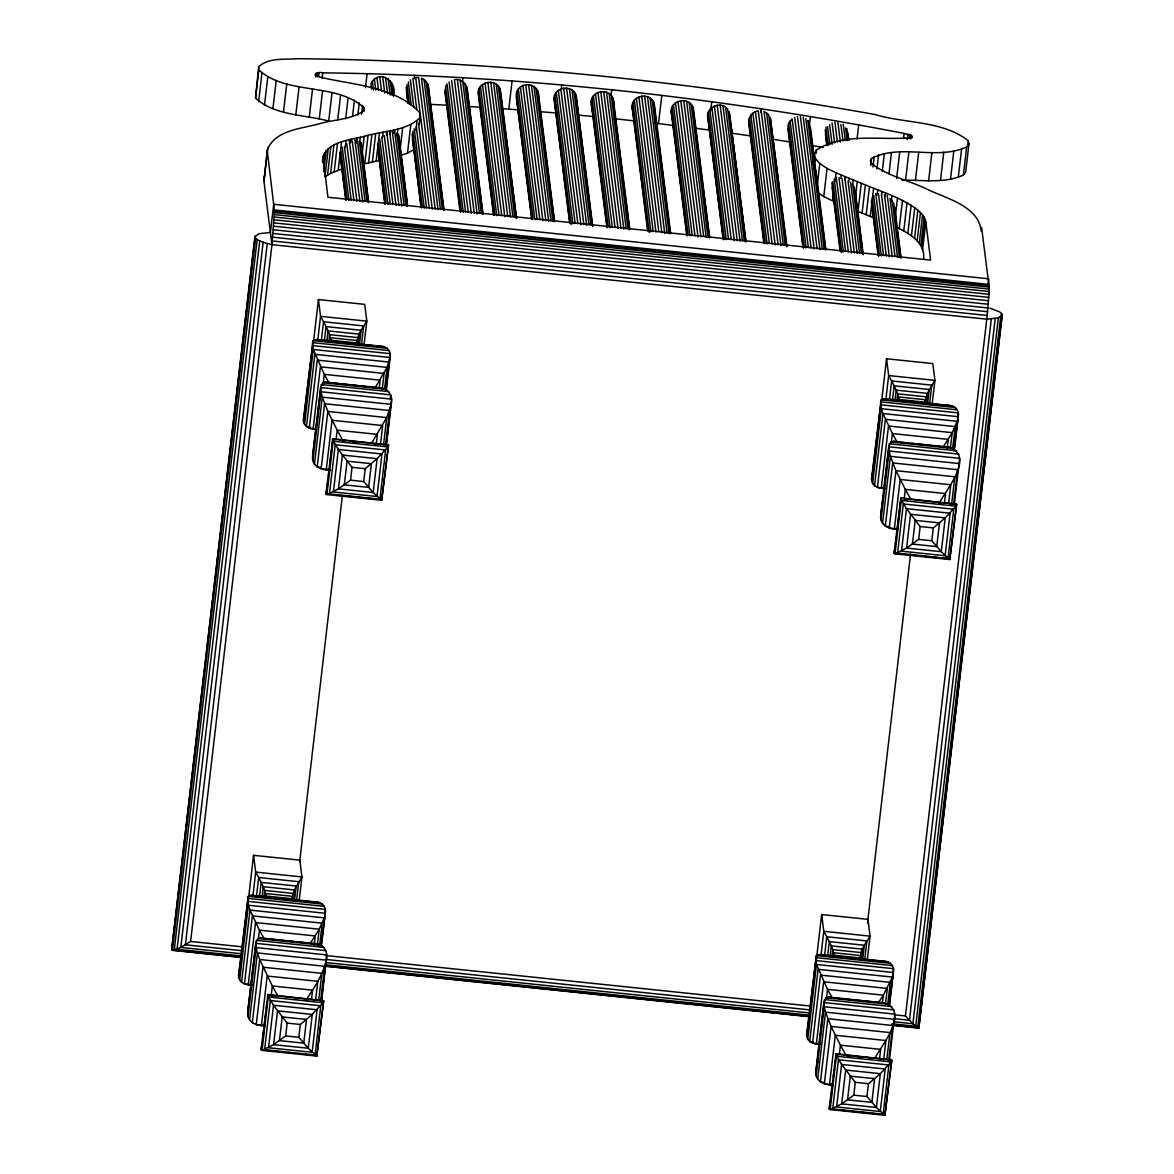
<?xml version="1.0" encoding="UTF-8"?>
<svg xmlns="http://www.w3.org/2000/svg" width="1174" height="1174" viewBox="0 0 1174 1174"><rect width="100%" height="100%" fill="white"/><g stroke="black" fill="none" stroke-linecap="round" stroke-linejoin="round"><path stroke-width="1.5" d="M901.926 180.165C922.324 179.739 944.248 183.907 963.399 175.073L965.674 172.182L968.961 143.991L968.301 140.733C942.429 120.408 905.345 123.725 875.261 114.568C787.372 98.763 698.897 86.333 610.098 76.97C506.346 66.287 402.124 59.727 297.814 58.7C284.944 59.815 268.861 57.262 258.676 66.771L258.823 69.97C287.733 95.842 335.749 81.842 364.263 107.935L364.263 110.297C351.657 119.939 333.548 119.352 318.506 124.004C300.749 128.846 274.408 130.255 267.217 150.316L263.945 181.368L271.942 244.676L190.614 941.46L180.811 947.433L172.417 950.338L171.712 949.517L254.89 236.869L258.838 233.743L270.402 232.452L273.689 204.276L988.523 278.781L989.315 289.127L987.202 315.468L905.447 1015.965L912.902 1023.743L918.831 1028.13L1002.288 314.764L999.999 312.108L989.946 308.116M419.323 124.576L420.145 113.115C395.579 86.069 352.802 85.188 319.167 76.926C310.64 75.532 317.596 71.13 322.718 72.832C517.807 75.268 712.603 96.297 904.112 133.425C906.152 134.467 913.093 134.232 912.491 137.519C880.955 140.939 844.766 131.855 816.4 150.037L814.389 154.205L813.156 164.771M251.911 985.03C245.014 985.617 236.766 981.405 238.777 973.319L248.257 896.378L252.072 895.307L315.762 901.94C321.881 901.705 326.724 907.238 325.271 913.269L321.309 947.169M316.789 429.244C309.892 429.845 301.645 425.634 303.64 417.548L313.135 340.607L316.951 339.535L380.64 346.169C386.745 345.919 391.602 351.466 390.15 357.498L386.393 389.607M357.762 344.951C355.502 336.175 362.707 328.25 366.816 321.148L364.703 304.36L318.433 299.546L313.385 342.837M820.024 1044.244C813.127 1044.831 804.88 1040.619 806.876 1032.533L816.37 955.607L820.186 954.521L883.875 961.168C889.98 960.919 894.837 966.451 893.385 972.483L889.422 1006.397M860.997 959.95C858.737 951.16 865.942 943.25 870.051 936.148L867.938 919.359L821.668 914.531L816.4 959.628M884.903 488.472C878.005 489.059 869.758 484.847 871.754 476.761L881.248 399.82L885.064 398.749L948.753 405.382C954.858 405.133 959.716 410.68 958.263 416.711L954.301 450.611M1002.288 314.764L998.355 317.89L986.791 319.181L271.942 244.676L274.481 211.041L267.217 150.316M875.173 1057.671C882.158 1044.596 909.953 1011.342 884.125 1002.934L828.653 997.137L826.085 997.739L823.84 1002.552L815.871 1070.893C814.316 1080.946 824.706 1085.495 833.129 1084.996M939.127 503.279C946.097 489.969 975.301 455.982 949.003 447.147L893.531 441.365L890.949 441.952L888.718 446.78L880.749 515.122C879.194 525.16 889.584 529.709 898.007 529.225M258.676 66.771L255.536 98.161C275.083 115.859 304.374 114.48 328.705 121.054L331.993 92.878M255.536 98.161L258.823 69.97M258.618 101.61L261.905 73.434M264.502 105.161L267.789 76.985M255.228 235.666L171.712 949.517M254.89 236.869L255.55 238.161L172.417 950.338L241.595 957.544M255.55 238.161L257.179 239.525L174.222 950.25L241.639 957.28M263.945 181.368L267.877 147.513M272.911 108.639L276.213 80.463M257.179 239.525L259.733 240.905L177.054 949.267L240.875 955.929M259.733 240.905L263.137 242.255L180.811 947.433L240.905 953.699M263.137 242.255L267.246 243.517L185.389 944.806L241.932 950.691M283.506 111.926L286.794 83.736M295.804 114.832L299.091 86.656M309.246 117.268L312.533 89.092M315.571 76.868L315.982 73.346M316.892 76.589L317.303 73.067M318.58 76.427L318.99 72.905M322.102 78.115L322.718 72.832M319.269 119.014L322.557 90.838M322.483 162.115C322.982 141.716 349.294 140.352 364.219 136.36C382.812 130.593 405.808 131.708 420.145 117.532M322.703 162.716L323.613 154.689M323.408 163.186L324.64 152.62M323.716 171.756L326.181 150.624M328.25 148.716L324.963 176.892L330.628 173.326L342.779 168.704M327.546 175.058L330.833 146.882M330.628 173.326L333.915 145.15M337.716 119.821L340.592 95.167M238.718 977.15L248.257 896.378L322.498 904.127M303.582 421.363L313.135 340.607L387.376 348.34M248.712 896.804L253.555 855.318L299.825 860.146L301.938 876.934L299.209 900.385M239.643 980.202L248.389 905.257L247.523 898.374L324.406 906.401M304.521 424.416L313.267 349.485L312.387 342.603L389.284 350.615M334.194 171.683L337.481 143.507M241.55 982.477L249.989 910.114L248.389 905.257L325.271 913.269L321.118 945.54M252.938 895.557L255.683 872.106L253.555 855.318M317.816 339.785L320.561 316.334L318.433 299.546M338.244 170.142L341.531 141.966M345.67 118.75L348.135 97.618M256.387 897.068L258.676 877.521L255.683 872.106L301.938 876.934L294.307 889.936L291.93 899.754M321.265 341.296L323.54 321.749L320.561 316.334L366.816 321.148L364.087 344.598M345.244 147.572L346.066 140.528M259.498 896.775L261.186 882.393L258.676 877.521L298.783 881.703L296.508 901.25M324.376 341.003L326.064 326.607L323.54 321.749L363.661 325.932L361.592 343.703M265.031 1025.783C256.592 1026.281 246.217 1021.732 247.758 1011.68L255.741 943.338L257.972 938.525L260.54 937.923L316.026 943.705C324.141 944.307 328.338 952.774 326.299 960.127L321.647 1000.057M329.894 469.996C321.471 470.495 311.081 465.946 312.636 455.908L320.605 387.567L322.85 382.739L325.418 382.152L380.89 387.934C389.02 388.535 393.217 397.003 391.177 404.355L386.51 444.271M317.508 416.521L312.636 455.908M317.919 412.969L321.236 384.544L388.667 391.573M352.567 116.05L354.416 100.201M248.052 1016.376L256.079 947.55L255.741 943.338L325.844 950.646M261.963 897.391L263.211 886.693L261.186 882.393L296.23 886.047L294.557 900.429M312.93 460.59L320.957 391.778L320.605 387.567L390.722 394.875L390.311 398.47M326.842 341.605L328.089 330.907L326.064 326.607L361.108 330.261L359.435 344.657M350.63 142.714L351.055 139.192M258.368 939.2L259.425 930.131L249.989 910.114L324.229 917.848L319.211 929.206L310.332 943.368L267.628 938.921M323.026 385.233L324.303 374.359L313.267 349.485L390.15 357.498L387.082 367.389L375.21 387.596L325.418 382.152M249.563 1020.103L257.414 952.95L256.079 947.55L326.695 954.917L321.397 1000.189M263.945 897.303L264.737 890.406L263.211 886.693L294.307 889.936L293.06 900.634M314.441 464.317L322.278 397.164L320.957 391.778L391.558 399.131L386.275 444.403M328.808 341.517L329.615 334.634L328.089 330.907L359.185 334.15L357.938 344.848M265.368 896.995L264.737 890.406L293.001 893.355L292.194 900.238M330.246 341.208L329.615 334.634L357.879 337.584L357.072 344.466M357.835 115.155L359.273 102.828M252.307 1022.847L259.703 959.51L257.414 952.95L326.299 960.127C322.997 974.802 314.339 987.495 306.135 999.837M356.324 143.155L356.94 137.872M361.563 114.23L362.59 105.425M365.481 87.683L367.124 73.595M359.523 144.211L360.345 137.167M363.852 111.457L364.263 107.935M362.164 153.97L364.219 136.36M368.049 135.538L364.762 163.714L379.877 160.383M262.345 1042.483L261.068 1049.732L262.051 1050.378L316.804 1056.086L323.686 1000.791L267.951 994.451L261.068 1049.732L271.942 1050.862M262.756 1038.917L263.592 1031.799M264.003 1028.248L264.84 1021.131M265.251 1017.579L265.882 1012.237M266.293 1008.671L267.114 1001.569M267.54 998.003L267.951 994.451M327.018 488.487L325.946 493.961L326.915 494.592L381.667 500.3L388.565 445.019L332.829 438.665L325.946 493.961L329.571 494.327M327.429 484.921L328.045 479.579M328.471 476.028L329.292 468.91M329.718 465.359L331.582 449.349M331.993 445.782L332.829 438.665L334.575 439.795M271.282 994.877L272.324 985.969L259.703 959.51L324.684 966.275L320.678 1000.674M336.16 439.105L337.202 430.183L327.839 411.443L322.278 397.164L391.177 404.355L386.73 417.577L371.938 442.671M368.577 162.893L371.879 134.716M372.378 162.071L375.665 133.88M376.135 161.22L379.437 133.044M356.808 343.982L357.204 340.533L330.657 337.76L331.215 342.177M382.548 137.49L383.164 132.207M299.663 861.54L342.382 495.56M386.481 134.878L386.892 131.356M390.164 134.012L390.575 130.49M285.664 1035.952L287.16 1023.097L273.498 1005.238L267.467 994.936L323.686 1000.791L316.804 1056.086L308.292 1048.265L298.842 1037.317L285.664 1035.952L273.586 1044.655L262.051 1050.378L268.274 997.005L323.026 1002.713L312.24 1014.439L300.339 1024.476L298.842 1037.317M350.542 480.166L352.039 467.325L338.361 449.451L332.345 439.149L388.565 445.019L381.667 500.3L373.171 492.493L363.72 481.545L350.542 480.166L338.464 488.868L326.915 494.592L333.152 441.233L387.904 446.942L377.118 458.667L365.217 468.69L363.72 481.545M393.833 133.146L394.244 129.624M397.061 135.802L397.883 128.758M399.806 152.253L402.682 127.599M414.158 78.746L414.569 75.224M314.192 945.026L315.248 935.957L259.425 930.131L264.077 938.554L260.54 937.923M379.275 387.435L380.127 380.171L324.303 374.359L328.955 382.768M401.009 155.262L407.481 153.207L410.768 125.031M317.347 945.173L319.211 929.206L255.521 922.573L248.272 984.648L251.471 984.575M382.225 389.401L384.089 373.435L320.399 366.802L313.15 428.877L316.349 428.803L309.305 428.172L317.244 360.11L387.082 367.389L384.573 388.887M311.521 999.074L312.563 990.166L272.324 985.969L277.534 995.376M376.194 445.078L377.441 434.38L337.202 430.183L343.278 441.175M319.489 946.449L322.204 923.175L252.381 915.896L244.427 983.959L251.588 984.707M415.963 130.343L416.99 121.538M324.699 914.869L325.33 909.454L247.567 901.339M385.732 391.015L390.208 353.668L312.431 345.567M315.747 998.957L317.802 981.317L267.173 976.049L261.406 1025.401L264.576 1025.298M380.42 444.931L382.68 425.546L332.051 420.263L326.284 469.629L329.454 469.512M419.734 116.637L420.145 113.115M318.712 1000.263L321.852 973.349L262.961 967.215L256.255 1024.623L261.611 1025.181M383.59 444.491L386.73 417.577L327.839 411.443L321.133 468.837L330.055 469.776M385.556 444.887L389.563 410.504L324.582 403.724L317.185 467.076L320.796 467.443M462.512 81.476L462.952 77.675M501.518 108.624L508.797 109.109L512.084 80.933M561.319 88.725L561.759 84.983M611.082 95.358L611.727 89.826M672.775 125.398L658.511 123.593L661.798 95.417M709.287 122.874L708.465 129.918L695.977 128.333M710.725 110.547L711.752 101.742M760.943 112.293L761.354 108.771M809.385 125.295L810.412 116.49M814.286 169.305L815.519 158.739L814.389 154.205M815.989 153.559L816.4 150.037M817.324 184.656L819.79 163.524L815.519 158.739M833.555 193.901L832.733 200.945L823.781 196.601L827.068 168.425L819.79 163.524M834.993 181.574L836.02 172.769L827.068 168.425M840.833 178.492L841.244 174.97L836.02 172.769M844.796 180.165L845.207 176.643L841.244 174.97M848.787 181.823L849.198 178.301L845.207 176.643M857.064 138.928L858.708 124.84M852.588 185.243L853.204 179.96L849.198 178.301M855.186 199.228L857.24 181.618L853.204 179.96M857.24 181.618L861.29 183.276L858.003 211.452L874.469 218.071M862.083 213.11L865.37 184.934L861.29 183.276M870.682 165.519L871.504 158.475C900.781 143.184 936.808 160.823 966.686 146.897L968.961 143.991M866.192 214.769L869.479 186.578L865.37 184.934M873.016 167.075L874.248 156.494M870.316 216.412L873.603 188.236L869.479 186.578M876.919 168.924L878.563 154.836M877.139 195.178L877.756 189.895L873.603 188.236M882.305 171.125L884.36 153.515M881.527 195.06L881.938 191.538L877.756 189.895M885.211 196.498L885.622 192.976L881.938 191.538M888.997 173.708L891.462 152.576M891.389 200.857L892.005 195.574L885.622 192.976M896.628 178.477L899.71 152.048M903.496 138.708L904.112 133.425M895.204 217.366L897.464 197.995L892.005 195.574M907.326 139.589L907.942 134.306M909.307 138.341L909.718 134.819M923.659 259.249C925.361 243.693 911.244 234.521 899.181 228.607L902.483 200.431L897.464 197.995M905.58 180.121L908.867 151.945M910.731 138.899L911.141 135.377M806.817 1036.363L816.37 955.607L890.611 963.34M871.695 480.577L881.248 399.82L955.475 407.554M881.703 400.246L886.546 358.76L932.816 363.588L934.93 380.361L932.185 403.812M807.756 1039.416L816.502 964.47L815.622 957.602L892.519 965.615M872.62 483.644L881.366 408.699L880.5 401.816L957.382 409.829M903.745 231.043L907.032 202.867L902.483 200.431M874.527 485.904L882.98 413.556L881.366 408.699L958.263 416.711L953.831 450.229M821.052 954.77L823.796 931.32L821.668 914.531M885.93 398.999L888.659 375.548L886.546 358.76M907.84 233.494L911.127 205.318L907.032 202.867M824.706 954.506L826.775 936.735L823.796 931.32L870.051 936.148L867.322 959.598M889.378 400.51L891.653 380.963L888.659 375.548L934.93 380.361L927.299 393.378L924.921 403.196M915.426 180.444L918.714 152.268M911.435 235.93L914.737 207.754L911.127 205.318M827.611 955.988L829.299 941.607L826.775 936.735L866.896 940.917L864.607 960.479M892.489 400.217L894.162 385.835L891.653 380.963L931.774 385.145L929.485 404.692M883.332 495.281L880.749 515.122M883.758 491.715L886.869 465.08M887.28 461.529L889.349 443.772L956.766 450.787M816.165 1075.589L824.192 1006.764L823.84 1002.552L893.957 1009.86M830.077 956.605L831.324 945.906L829.299 941.607L864.343 945.261L862.67 959.642M881.043 519.803L889.07 450.992L888.718 446.78L958.835 454.089M894.94 400.833L896.188 390.135L894.162 385.835L929.221 389.489L927.548 403.871M914.561 238.351L917.848 210.175L914.737 207.754M826.481 998.414L827.538 989.344L816.502 964.47L893.385 972.483L888.953 1006.015M891.36 442.642L892.416 433.573L882.98 413.556L957.206 421.29L952.187 432.648L943.324 446.81M817.676 1079.317L825.513 1012.164L824.192 1006.764L894.793 1014.131L889.51 1059.403M832.043 956.516L832.85 949.634L831.324 945.906L862.42 949.15L861.173 959.848M882.554 523.531L890.391 456.378L889.07 450.992L959.672 458.344L954.389 503.631M896.921 400.73L897.728 393.848L896.188 390.135L927.299 393.378L926.037 404.076M833.481 956.208L832.85 949.634L861.114 952.569L860.307 959.466M898.359 400.422L897.728 393.848L925.993 396.797L925.185 403.68M917.173 240.743L920.46 212.567L917.848 210.175M919.271 243.121L922.559 214.945L920.46 212.567M920.856 245.469L924.143 217.293L922.559 214.945M928.619 180.796L931.907 152.62M921.928 247.758L925.215 219.582L924.143 217.293M922.515 250.194L925.802 222.018L925.215 219.582M830.664 1099.921L829.182 1108.946L830.15 1109.591L884.903 1115.3L891.8 1060.005L836.064 1053.665L829.182 1108.946L834.611 1109.518M831.075 1096.355L831.706 1091.028M832.117 1087.462L832.953 1080.344M833.364 1076.793L834.186 1069.675M834.611 1066.109L835.228 1060.782M835.653 1057.216L836.064 1053.665L837.81 1054.795M895.116 547.7L894.045 553.174L895.028 553.82L949.781 559.528L956.663 504.233L900.942 497.879L894.045 553.174L904.934 554.304M895.542 544.134L896.364 537.017M896.789 533.466L898.653 517.455M899.064 513.889L900.942 497.879M940.491 180.4L943.779 152.224M839.395 1054.091L840.437 1045.183L831.075 1026.428L825.513 1012.164L894.412 1019.34M904.259 498.319L905.301 489.397L895.938 470.657L890.391 456.378L959.29 463.569M950.514 179.27L953.802 151.094M860.043 958.967L860.439 955.519L833.892 952.76L834.421 955.269L860.41 957.984M867.513 922.969L910.569 554.069M958.263 177.465L961.565 149.289M853.777 1095.166L855.274 1082.311L841.597 1064.451L835.58 1054.149L891.8 1060.005L884.903 1115.3L876.406 1107.478L866.955 1096.531L853.777 1095.166L841.699 1103.868L830.15 1109.591L836.387 1056.218L891.139 1061.927L880.353 1073.667L868.452 1083.69L866.955 1096.531M918.64 539.38L920.152 526.539L906.475 508.665L900.443 498.378L956.663 504.233L949.781 559.528L941.284 551.707L931.818 540.759L918.64 539.38L906.577 548.082L895.028 553.82L901.265 500.447L956.018 506.155L945.231 517.881L933.33 527.918L931.818 540.759M963.399 175.073L966.686 146.897M967.89 144.255L968.301 140.733M882.51 1002.42L883.362 995.17L892.343 977.061L818.102 969.328L809.664 1041.69L813.274 1042.072M947.169 448.453L948.24 439.384L892.416 433.573L897.053 441.982L893.531 441.365M885.46 1004.386L887.324 988.435L823.634 981.787L816.385 1043.862L819.584 1043.789M950.324 448.615L952.187 432.648L888.513 426.015L881.263 488.091L884.462 488.017M879.634 1058.288L880.676 1049.38L840.437 1045.183L845.632 1054.59M944.512 502.516L945.554 493.594L905.301 489.397L910.51 498.818M887.808 1003.887L890.318 982.389L820.479 975.11L812.54 1043.172L819.701 1043.921M952.466 449.891L955.196 426.602L885.357 419.323L877.418 487.401L884.58 488.135M889.232 1004.768L890.068 997.548M890.494 993.938L891.33 986.718M891.756 983.108L893.443 968.667L815.666 960.552M953.89 450.787L954.726 443.567M955.152 439.957L955.783 434.541M956.208 430.931L957.045 423.711M957.47 420.101L958.307 412.881L880.544 404.781M883.655 1059.931L885.915 1040.531L835.286 1035.263L829.519 1084.615L832.689 1084.512M948.739 502.384L950.793 484.759L900.15 479.476L894.397 528.843L897.567 528.74M981.229 231.19C978.676 205.494 945.055 198.289 925.552 188.456C907.487 180.004 886.59 175.733 871.049 163.127L870.433 160.706L871.504 158.475M886.825 1059.476L889.965 1032.577L831.075 1026.428L824.368 1083.837L833.291 1084.761M951.703 503.705L954.844 476.791L895.938 470.657L889.246 528.065L898.169 528.99M888.777 1059.887L892.798 1025.504L827.817 1018.724L820.421 1082.061L824.031 1082.443M953.655 504.101L957.676 469.717L892.68 462.952L885.299 526.29L888.909 526.671M890.406 1062.925L890.817 1059.374M987.906 284.064L988.523 278.781M991.311 318.99L909.454 1020.279L894.867 1018.753M995.214 318.565L912.902 1023.743L894.691 1021.85M998.355 317.89L915.661 1026.267L891.961 1023.787M1000.63 317.024L917.657 1027.734L892.152 1025.078M918.714 1023.816L919.139 1020.162M919.785 1014.703L920.211 1011.063M921.062 1003.77L921.487 1000.131M922.118 994.671L922.544 991.032M923.395 983.739L923.821 980.099M924.466 974.64L924.892 970.986M925.743 963.707L926.169 960.068M926.8 954.594L927.225 950.955M928.076 943.676L928.502 940.022M929.133 934.563L929.559 930.923M930.41 923.63L930.835 919.99M931.481 914.531L931.907 910.892M932.758 903.598L933.183 899.959M933.814 894.5L934.24 890.846M935.091 883.567L935.517 879.928M936.368 872.634L936.793 868.995M937.424 863.536L937.85 859.882M938.701 852.603L939.127 848.963M939.772 843.49L940.198 839.85M941.049 832.571L941.475 828.917M942.106 823.458L942.531 819.819M943.382 812.525L943.808 808.886M944.454 803.427L944.865 799.788M945.716 792.494L946.141 788.855M946.787 783.381L947.213 779.741M948.064 772.463L948.489 768.823M949.12 763.349L949.546 759.71M950.397 752.431L950.823 748.777M951.468 743.318L951.894 739.679M952.745 732.385L953.156 728.746M953.802 723.287L954.227 719.633M955.078 712.354L955.504 708.714M956.135 703.241L956.561 699.601M957.412 692.322L957.837 688.668M958.483 683.209L958.909 679.57M959.76 672.276L960.185 668.637M960.816 663.178L961.462 657.719M962.093 652.245L962.519 648.606M963.37 641.312L963.795 637.673M964.426 632.214L964.852 628.574M965.703 621.281L966.129 617.641M966.774 612.182L967.2 608.528M968.051 601.249L968.477 597.61M969.108 592.136L969.533 588.497M970.384 581.218L970.81 577.564M971.441 572.105L971.867 568.465M972.718 561.172L973.143 557.533M973.789 552.073L974.215 548.434M975.066 541.141L975.491 537.501M976.122 532.042L976.548 528.388M977.399 521.109L977.825 517.47M978.47 511.996L978.896 508.357M979.732 501.078L980.158 497.424M980.804 491.965L981.229 488.325M982.08 481.032L982.506 477.392M983.137 471.933L983.563 468.294M984.414 461L984.839 457.361M985.485 451.887L985.911 448.248M986.762 440.969L987.187 437.33M987.818 431.856L988.449 426.397M989.095 420.938L989.521 417.284M990.372 410.005L990.797 406.365M991.428 400.892L991.854 397.252M992.705 389.973L993.131 386.319M993.776 380.86L994.202 377.221M995.053 369.927L995.479 366.288M996.11 360.829L996.535 357.175M997.386 349.896L997.812 346.257M998.443 340.783L998.869 337.143M999.72 329.865L1000.145 326.225M1000.791 320.751L1001.642 313.473M1001.95 315.967L918.831 1028.13L893.341 1025.474M247.758 1011.68L256.372 940.33L323.789 947.359M815.871 1070.893L816.576 1066.667M303.64 417.548L304.682 412.969M238.777 973.319L239.819 968.741M871.754 476.761L872.796 472.183M806.876 1032.533L807.917 1027.954M263.93 178.492L264.59 175.689M427.776 92.32C430.051 86.847 426.984 80.199 421.451 78.188L438.078 209.823M466.548 94.39C469.849 86.817 462.409 78.115 454.426 79.656L471.317 213.286M493.535 214.725L478.376 94.698C475.866 80.815 498.833 77.337 500.579 91.308L516.663 218.613M554.51 220.785L538.455 93.773C536.973 81.461 517.191 81.989 516.208 94.302L532.013 219.494M569.654 222.84L554.216 100.553C551.707 86.671 574.658 83.193 576.419 97.163L592.782 226.641M575.759 102.798L576.419 97.163M606.811 226.655L591.329 104.046C588.82 90.163 611.771 86.685 613.532 100.656L629.704 228.695M647.71 230.94L632.243 108.492C629.734 94.624 652.7 91.132 654.446 105.117L670.603 232.966M686.746 234.859L671.352 113.071C668.842 99.188 691.809 95.71 693.57 109.681L709.639 236.928M723.052 238.748L707.761 117.679C705.765 106.951 721.159 100.524 727.645 109.109L744.316 241.022M763.892 242.959L748.792 123.314C747.853 117.429 752.387 111.662 758.228 110.826L775.178 244.955M808.402 247.685L792.112 118.809L788.664 123.387L787.945 126.161L803.309 247.773M817.882 1061.986L816.811 1065.258L824.471 999.544L891.902 1006.573M393.672 94.977C397.487 80.624 378.351 68.635 370.969 83.677L371.659 89.107M878.446 1002.581L883.362 995.17L827.538 989.344L832.19 997.768L884.125 1002.934M407.481 153.207L413.703 149.714M955.695 503.587L949.546 503.895M320.164 1000.835L322.703 1000.16M375.841 346.271L380.64 346.169M948.753 405.382L938.554 404.927M315.762 901.94L307.368 901.676M880.676 961.227L883.875 961.168M430.99 104.398L447.118 105.22M375.21 387.596L380.89 387.934M944.747 446.898L949.003 447.147M311.756 943.456L316.026 943.705M468.764 106.452L481.501 107.304M508.797 109.109L517.675 109.828M540.73 111.721L556.696 113.012M578.092 115.067L594.161 116.622M274.408 209.941L989.242 284.446M274.481 211.041L989.33 285.546M274.511 212.611L989.344 287.116M274.481 214.622L989.315 289.127M274.378 217.029L989.227 291.534M274.232 219.802L989.066 294.307M274.026 222.884L988.875 297.389M273.777 226.215L988.611 300.735M273.483 229.766L988.317 304.271M273.146 233.45L987.98 307.955M272.764 237.192L987.613 311.712M272.368 240.963L987.202 315.468M331.185 340.284L357.175 342.984M314.661 339.579L384.485 346.858M882.76 398.793L952.598 406.072M320.018 340.445L325.418 341.018M330.819 341.575L336.219 342.148M341.634 342.705L348.825 343.454M354.225 344.011L359.64 344.584M365.041 345.141L370.441 345.714M893.531 400.231L900.737 400.98M906.137 401.552L911.538 402.11M916.938 402.667L922.338 403.24M927.739 403.797L933.139 404.355M389.108 362.076L314.867 354.328L306.429 426.69L310.039 427.072M898.844 442.172L907.737 443.097M911.288 443.464L941.548 446.619M322.85 382.739L385.38 389.254M890.949 441.952L953.493 448.483M341.795 440.543L345.391 440.925M352.596 441.673L356.206 442.055M374.227 443.933L377.823 444.3M904.494 499.199L908.104 499.581M938.73 502.766L942.34 503.147M352.039 467.325L365.217 468.69M920.152 526.539L933.33 527.918M335.016 494.9L340.445 495.472M345.89 496.03L353.139 496.793M356.779 497.174L364.028 497.923M367.653 498.304L374.902 499.067M908.559 554.686L915.808 555.434M919.447 555.816L926.697 556.579M932.141 557.136L939.391 557.899M943.016 558.281L950.265 559.029M266.307 896.056L292.297 898.77L292.341 896.305L265.779 893.531L266.337 897.963M249.783 895.366L319.607 902.63M817.896 954.579L887.72 961.858M260.54 896.789L267.745 897.538M273.146 898.11L278.546 898.668M283.961 899.24L289.362 899.798M294.762 900.355L301.967 901.118M825.058 955.636L830.458 956.194M835.859 956.766L841.259 957.324M846.659 957.881L853.865 958.644M859.265 959.202L864.666 959.76M870.066 960.332L875.466 960.89M257.972 938.525L320.502 945.041M826.085 997.739L888.615 1004.254M190.614 941.46L241.668 946.772M325.55 955.519L810.632 1006.074M894.515 1014.82L905.447 1015.965M325.829 959.437L810.97 1010.007M326.504 962.621L809.091 1012.927M324.772 964.676L809.884 1015.231M178.991 950.28L184.465 950.852M191.758 951.6L195.398 951.982M202.691 952.745L206.345 953.127M213.639 953.89L217.278 954.271M224.572 955.02L230.045 955.592M235.504 956.164L240.978 956.737M326.651 965.674L330.305 966.041M337.598 966.804L343.057 967.376M348.531 967.948L354.005 968.521M359.464 969.093L364.938 969.651M370.412 970.223L375.871 970.795M383.164 971.558L386.818 971.94M394.097 972.703L397.751 973.085M405.045 973.833L410.504 974.405M415.978 974.978L421.451 975.55M426.91 976.122L432.384 976.695M439.678 977.443L443.317 977.825M450.611 978.588L454.265 978.969M461.558 979.732L465.197 980.114M472.491 980.862L477.965 981.435M483.424 982.007L488.898 982.579M494.371 983.152L499.831 983.724M507.124 984.472L510.778 984.854M518.057 985.617L521.711 985.999M529.004 986.762L534.463 987.334M539.937 987.892L545.411 988.464M550.87 989.036L556.344 989.609M561.818 990.181L567.277 990.753M574.57 991.516L578.224 991.883M585.518 992.646L589.157 993.028M596.451 993.791L601.924 994.363M607.384 994.936L612.857 995.493M618.331 996.066L623.79 996.638M631.084 997.401L634.738 997.783M642.017 998.546L645.671 998.913M652.964 999.676L658.423 1000.248M663.897 1000.82L669.371 1001.393M674.83 1001.965L680.304 1002.523M685.777 1003.095L691.237 1003.667M698.53 1004.43L702.184 1004.812M709.478 1005.575L714.937 1006.133M720.41 1006.705L724.05 1007.087M731.343 1007.85L736.817 1008.422M742.291 1008.994L747.75 1009.567M755.043 1010.315L758.683 1010.697M765.976 1011.46L771.45 1012.032M776.924 1012.604L780.563 1012.986M787.857 1013.734L793.331 1014.307M798.79 1014.879L804.263 1015.451M900.884 1025.518L906.343 1026.091M911.816 1026.663L915.456 1027.045M325.462 966.011L810.163 1016.537M325.345 966.275L809.59 1016.743M271.502 995.757L275.112 996.139M294.938 998.208L298.534 998.575M305.739 999.323L309.349 999.705M846.821 1055.734L850.431 1056.101M857.636 1056.849L861.246 1057.231M868.452 1057.979L872.047 1058.361M287.16 1023.097L300.339 1024.476M855.274 1082.311L868.452 1083.69M275.582 1051.244L282.831 1052.007M288.276 1052.564L293.705 1053.137M299.15 1053.709L306.399 1054.457M310.039 1054.839L317.288 1055.602L316.481 1053.518M840.056 1110.09L845.5 1110.648M850.945 1111.22L858.194 1111.969M861.819 1112.35L869.068 1113.113M872.708 1113.495L879.957 1114.243M613.797 118.603L635.266 120.995M654.931 123.197L658.511 123.593M731.49 133.19L750.978 135.949M773.842 139.427L791.364 142.186M812.496 145.591L823.223 147.44M828.653 997.137L832.19 997.768M267.246 243.517L271.942 244.676M885.064 398.749L888.131 399.674M252.072 895.307L255.14 896.232M896.687 227.389L899.181 228.607M785.171 245.263L768.676 114.759L764.01 111.427L780.945 245.557M817.955 192.683L823.781 196.601M809.4 122.903L807.888 120.467L824.177 249.328M884.58 1112.747L885.401 1114.816M918.508 1025.636L919.11 1027.426M748.792 123.314L749.599 126.058M707.761 117.679L708.568 120.408M671.352 113.071L672.159 115.815M632.243 108.492L633.05 111.236M591.329 104.046L593.501 117.605M981.64 227.668L988.082 278.737M925.802 222.018L930.615 260.085L327.928 197.261L323.099 156.832M894.705 207.387L900.986 257.121M893.678 202.867L900.81 258.207M892.167 200.431L899.343 257.282M890.053 198.465L897.464 257.091M887.265 195.324L894.896 255.712M884.418 194.649L892.269 256.827M881.483 194.723L889.349 256.886M878.446 193.739L886.297 255.917M875.716 193.461L883.567 255.638M873.676 195.53L881.307 255.917M872.253 198.024L879.429 254.875M872.399 206.404L872.854 209.955M873.309 213.507L873.97 218.834M874.425 222.385L876.45 238.381M876.89 241.932L877.565 247.259M878.02 250.81L878.695 256.137M871.548 200.813L878.504 255.873M871.372 201.884L878.108 255.184M847.907 133.102L848.817 140.366M855.244 191.201L863.272 254.758M855.288 194.062L861.951 246.716M862.406 250.341L862.861 253.98M846.865 128.538L848.244 139.442M854.202 186.651L862.699 253.833M845.588 127.922L847.188 140.631M852.691 184.215L861.408 253.202M843.24 124.136L845.309 140.484M850.592 182.234L859.529 253.056M840.907 124.591L842.976 140.924M848.024 180.869L857.196 253.496M837.84 122.096L840.364 142.069M844.942 178.389L854.349 252.836M834.905 122.169L837.429 142.142M842.022 178.463L851.429 252.894M832.087 122.977L834.611 142.949M838.97 177.45L848.376 251.896M829.578 124.459L832.102 144.431M836.226 177.113L845.632 251.559M827.538 126.528L829.842 144.681M834.2 179.182L843.372 251.808M825.894 127.218L828.184 145.371M832.777 181.691L841.714 252.513M826.276 137.402L827.186 144.666M833.379 193.695L834.068 199.14M834.523 202.764L835.213 208.224M835.683 211.848L836.358 217.293M836.827 220.932L838.882 237.265M839.351 240.905L840.041 246.349M825.175 129.991L827.024 144.519M831.838 182.645L840.555 251.647M825.469 134.658L826.834 145.561M832.117 187.326L840.144 250.869M810.442 127.452L814.11 156.494M815.71 169.203L825.806 249.064M809.634 124.708L814.213 161.014M814.683 164.639L825.63 250.091M805.79 118.486L822.299 249.182M803.221 117.121L819.966 249.622M800.375 116.446L817.119 248.947M797.439 116.52L814.184 249.02M794.622 117.327L811.131 248.007M790.087 120.878L806.127 247.934M788.664 123.387L804.249 246.819M788.811 131.752L789.5 137.197M789.955 140.836L790.645 146.28M791.1 149.905L791.79 155.35M792.245 158.989L792.934 164.433M793.404 168.058L795.458 184.391M795.913 188.031L796.603 193.475M797.073 197.1L797.748 202.544M798.217 206.169L800.052 220.697M800.507 224.322L801.196 229.766M801.651 233.406L802.341 238.85M802.796 242.475L803.486 247.919M788.003 129.023L802.913 246.995M787.02 246.819L770.188 117.195L786.624 246.056M766.563 112.792L783.278 245.117M761.163 110.752L778.113 244.882M755.41 111.633L772.125 243.957M752.901 113.115L769.381 243.62M750.861 115.184L767.121 243.884M749.438 117.694L765.243 242.754M750.054 129.683L750.744 135.127M751.199 138.752L751.888 144.182M752.343 147.807L753.033 153.251M753.488 156.876L757.832 191.318M758.301 194.943L758.976 200.372M759.446 203.997L760.121 209.442M760.591 213.066L761.28 218.496M761.735 222.121L762.425 227.565M762.88 231.19L763.79 238.439M748.733 120.467L764.303 243.722M745.945 240.787L729.157 111.545L745.593 241.653M730.023 117.151L730.477 120.761M730.932 124.371L738.695 185.815M739.15 189.425L739.825 194.84M740.295 198.465L745.769 241.829M725.532 107.142L742.423 240.861M722.979 105.777L740.09 241.301M720.132 105.102L737.243 240.641M717.197 105.176L734.322 240.699M714.379 105.983L731.27 239.701M711.87 107.465L728.526 239.379M709.83 109.534L726.266 239.643M708.406 112.044L724.387 238.542M708.788 122.213L710.842 138.488M711.297 142.098L711.987 147.513M712.442 151.138L713.132 156.553M713.587 160.163L714.276 165.593M714.731 169.203L716.786 185.463M717.241 189.073L717.916 194.502M718.385 198.113L719.06 203.542M719.515 207.152L720.205 212.567M720.66 216.177L721.35 221.607M721.805 225.217L722.494 230.647M722.949 234.257L723.624 239.672M707.702 114.817L723.448 239.511M692.763 106.951L709.463 237.97M691.251 104.515L708.01 237.207M689.138 102.549L706.132 237.06M686.57 101.169L703.564 235.695M683.723 100.509L700.951 236.84M680.803 100.568L698.016 236.913M677.985 101.375L694.979 235.901M675.476 102.872L692.234 235.563M673.436 104.941L689.96 235.813M672.012 107.436L688.081 234.683M672.394 117.62L674.463 133.983M674.918 137.622L675.608 143.081M676.063 146.706L676.752 152.165M677.222 155.804L677.912 161.249M678.367 164.888L679.056 170.347M679.511 173.972L681.58 190.335M682.035 193.974L682.725 199.433M683.18 203.058L683.87 208.517M684.339 212.156L685.029 217.601M685.484 221.24L686.174 226.699M686.629 230.324L687.318 235.783M671.308 110.209L687.142 235.651M653.639 102.373L670.251 233.831M652.128 99.937L668.975 233.186M650.029 97.97L667.081 233.024M647.461 96.606L664.748 233.465M644.614 95.93L661.901 232.79M641.694 96.004L658.746 231.058M638.876 96.811L655.928 231.865M636.352 98.293L653.199 231.542M634.327 100.362L650.924 231.821M632.903 102.872L649.281 232.525M632.199 105.645L647.887 229.899M612.725 97.926L629.528 229.737M611.214 95.49L628.075 228.93M609.115 93.509L626.197 228.754M606.547 92.144L623.864 229.194M603.7 91.484L621.017 228.519M600.765 91.543L618.082 228.592M597.948 92.35L615.029 227.595M595.438 93.847L612.3 227.272M593.398 95.901L610.04 227.536M591.99 98.411L608.161 226.45M593.956 121.201L594.646 126.616M595.101 130.226L595.776 135.626M596.231 139.236L596.92 144.651M597.375 148.262L598.05 153.662M598.505 157.272L599.43 164.492M599.885 168.087L602.834 191.538M603.289 195.133L603.979 200.549M604.434 204.159L605.124 209.559M605.579 213.169L606.254 218.584M606.709 222.194L607.398 227.595M591.27 101.184L607.222 227.418M576.478 100.025L584.872 166.561M585.327 170.157L592.151 224.102M575.612 94.434L592.195 225.702M574.101 91.983L590.918 225.07M571.987 90.016L589.025 224.894M569.434 88.652L586.692 225.32M566.587 87.977L583.845 224.66M563.652 88.05L580.925 224.718M560.834 88.857L577.872 223.735M558.325 90.339L575.143 223.427M556.285 92.408L572.868 223.691M554.862 94.918L571.224 224.395M555.023 103.283L555.933 110.473M556.388 114.083L557.063 119.469M557.518 123.065L558.193 128.465M558.648 132.06L559.338 137.461M559.793 141.056L561.832 157.243M562.287 160.838L565.237 184.215M565.692 187.811L566.382 193.196M566.837 196.792L570.006 221.974M554.157 97.691L570.065 223.574M537.648 91.029L554.333 221.827M536.136 88.593L552.881 221.05M534.038 86.627L551.002 220.903M531.47 85.262L548.669 221.343M528.623 84.587L545.822 220.668M525.703 84.66L542.887 220.741M522.885 85.467L539.835 219.729M520.361 86.949L537.105 219.406M518.336 89.019L534.83 219.655M516.912 91.528L532.952 218.54M517.514 103.517L518.204 108.962M518.659 112.587L519.583 119.851M520.038 123.475L520.728 128.92M521.183 132.559L524.162 156.142M524.631 159.767L525.306 165.211M525.776 168.836L526.466 174.28M526.921 177.92L527.61 183.364M528.065 186.989L531.279 212.391M531.734 216.016L532.189 219.641M516.252 97.149L531.617 218.716M500.638 94.169L502.707 110.532M503.162 114.171L503.851 119.631M504.306 123.27L516.267 217.821M499.772 88.578L516.09 217.689M498.26 86.142L514.814 217.073M496.162 84.161L512.935 216.926M493.594 82.796L510.602 217.366M490.747 82.136L507.755 216.706M487.826 82.195L504.82 216.764M485.009 83.002L501.768 215.752M482.485 84.499L499.023 215.429M480.459 86.553L496.763 215.678M479.036 89.063L494.885 214.548M478.332 91.836L493.946 215.502M467.193 88.769L482.94 213.375M467.252 91.616L475.69 158.431M476.145 162.056L482.763 214.416M466.386 86.025L482.587 214.255M464.875 83.589L481.311 213.624M462.776 81.622L479.432 213.448M460.208 80.258L477.084 213.888M457.361 79.583L474.252 213.228M451.608 80.463L468.265 212.289M449.099 81.945L465.535 211.966M463.26 212.23L447.059 84.014L445.65 86.524L461.382 211.129M444.931 89.297L460.619 212.274M444.99 92.144L460.047 211.335M428.437 86.7L443.933 209.324M429.17 94.962L443.757 210.381M427.629 83.956L443.581 210.19M426.118 81.52L442.304 209.559M424.019 79.553L440.411 209.398M435.231 209.163L418.604 77.513L415.669 77.587L432.311 209.221M412.852 78.394L416.726 109.05M418.546 123.475L429.258 208.224M410.342 79.876L413.762 106.922M416.271 126.763L426.514 207.915M408.303 81.945L411.267 105.381M414.231 128.832L424.254 208.18M406.894 84.455L409.388 104.281M412.808 131.341L422.376 207.079M407.261 94.624L407.95 100.025M413.189 141.511L413.879 146.911M414.334 150.521L415.009 155.937M415.464 159.547L416.154 164.947M416.609 168.557L417.298 173.972M417.753 177.582L418.428 182.983M418.883 186.593L419.793 193.813M420.248 197.408L421.393 206.433M406.175 87.228L408.229 103.459M412.103 134.115L421.437 208.047M406.453 91.88L407.833 102.696M412.382 138.767L421.04 207.299M398.705 134.834L407.627 205.494M392.806 90.589L393.495 96.019M399.219 141.32L407.451 206.536M391.72 83.178L393.319 95.872M398.118 133.909L407.275 206.375M390.208 80.742L392.043 95.241M396.841 133.278L405.999 205.743M388.095 78.775L390.164 95.079M394.728 131.312L404.12 205.597M385.527 77.411L387.596 93.715M392.395 131.767L401.787 206.037M382.695 76.736L384.749 93.04M389.783 132.897L398.94 205.362M379.76 76.809L381.594 91.308M386.848 132.97L396.005 205.435M376.942 77.616L378.542 90.295M384.265 135.582L392.967 204.437M374.433 79.098L375.797 89.972M381.755 137.079L390.223 204.1M372.393 81.167L373.537 90.222M379.716 139.148L387.963 204.364M378.527 143.463L386.085 203.249M378.909 153.647L379.818 160.882M380.273 164.507L380.963 169.951M381.418 173.561L382.108 179.006M382.563 182.63L383.252 188.06M383.707 191.685L384.397 197.115M384.852 200.739L385.307 204.364M377.588 144.431L385.145 204.203M377.867 149.083L384.734 203.44M361.21 143.008L368.607 201.635M360.623 142.054L368.431 202.706M359.332 141.379L366.963 201.781M357.219 139.412L365.085 201.59M354.886 139.823L362.737 202.001M352.259 140.939L359.89 201.326M349.338 140.997L356.969 201.4M346.741 143.58L353.917 200.431M344.452 146.853L351.187 200.138M342.192 147.132L348.927 200.431M341.003 151.417L347.064 199.389M341.605 163.347L344.51 186.431M344.965 189.983L345.64 195.324M340.064 152.415L346.125 200.387M340.343 157.052L345.728 199.683M613.532 100.656L613.591 103.517M538.455 93.773L538.514 96.62M925.317 399.747L925.288 402.198L899.299 399.498L898.756 396.973L925.317 399.747M270.328 1000.512L264.59 1049.703L315.043 1054.956L320.781 1005.78L270.328 1000.512M335.206 444.741L329.468 493.916L379.921 499.185L385.659 449.994L335.206 444.741M273.498 1005.238L268.523 1047.751L312.137 1052.286L317.112 1009.772L273.498 1005.238M338.361 449.451L333.401 491.965L377.015 496.514L381.976 454L338.361 449.451M277.534 1010.829L273.586 1044.655L308.292 1048.265L312.24 1014.439L277.534 1010.829M342.412 455.042L338.464 488.868L373.171 492.493L377.118 458.667L342.412 455.042M282.2 1016.919L279.441 1040.634L303.758 1043.158L306.517 1019.458L282.2 1016.919M347.078 461.147L344.305 484.847L368.636 487.386L371.395 463.671L347.078 461.147M838.441 1059.74L832.704 1108.916L883.156 1114.17L888.894 1064.994L838.441 1059.74M903.32 503.954L897.582 553.13L948.034 558.398L953.772 509.208L903.32 503.954M841.597 1064.451L836.636 1106.965L880.251 1111.514L885.211 1069L841.597 1064.451M906.475 508.665L901.515 551.178L945.129 555.728L950.089 513.214L906.475 508.665M845.647 1070.042L841.699 1103.868L876.406 1107.478L880.353 1073.667L845.647 1070.042M910.525 514.271L906.577 548.082L941.284 551.707L945.231 517.881L910.525 514.271M850.314 1076.132L847.54 1099.847L871.871 1102.371L874.63 1078.671L850.314 1076.132M915.192 520.361L912.418 544.061L936.735 546.6L939.508 522.9L915.192 520.361"/></g></svg>
